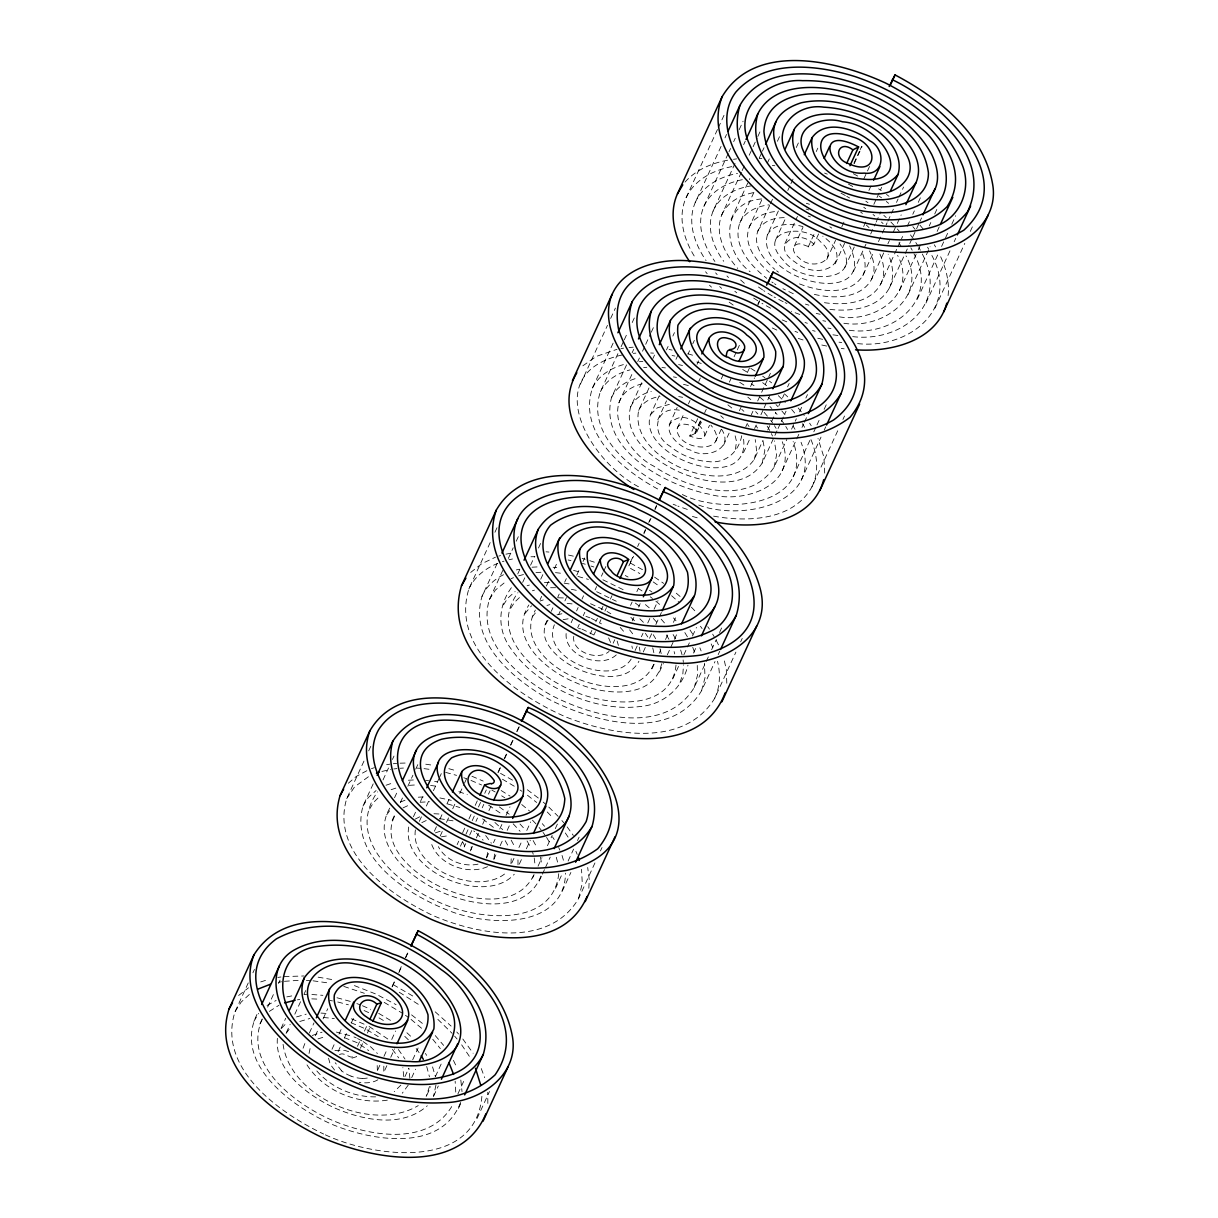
<?xml version="1.0" encoding="UTF-8"?>
<svg xmlns="http://www.w3.org/2000/svg" width="1218" height="1218" viewBox="0 0 1218 1218"><rect width="100%" height="100%" fill="white"/><g stroke="black" fill="none" stroke-linecap="round" stroke-linejoin="round"><path stroke-width="0.75" stroke-dasharray="5 3.75" d="M309.037 1053.479L310.666 1045.866M283.078 1044.328C290.386 1098.103 372.845 1132.862 418.231 1105.609M481.886 1096.352C475.355 1171.366 372.464 1157.222 324.841 1134.582M455.76 1092.059L455.151 1081.234M726.796 683.252L726.309 669.58L723.934 658.816M558.742 873.702C553.079 927.385 480.364 919.697 444.631 904.563C403.158 888.577 342.578 841.349 377.519 791.867M676.02 665.058C671.042 712.454 606.792 705.42 575.383 691.931C538.813 677.756 486.53 635.857 517.924 592.694M409.887 1078.417L408.883 1068.414M487.839 1103.447L487.733 1092.302M435.953 1085.101L433.517 1096.337M403.721 1076.545L402.869 1067.577M824.708 473.102L823.916 457.192L818.024 438.495M948.106 295.593C949.629 281.069 945.579 266.514 939.154 253.588M588.842 888.287L589.253 879.609L587.685 867.49M518.015 864.856L517.939 856.68M661.678 663.719C653.092 700.67 602.864 694.869 576.221 682.841C547.521 671.59 507.16 638.887 528.871 604.965M277.369 1038.345C274.842 1071.231 306.723 1094.282 333.016 1107.253C361.776 1120.042 401.331 1128.766 427.305 1105.777M429.497 1086.456L426.178 1096.444M510.966 863.745L511.301 856.619M303.084 1048.226L305.581 1041.603M818.603 233.932L813.883 244.163C808.463 250.771 802.297 240.768 795.872 244.848C790.482 248.076 795.05 255.186 798.856 257.729C812.543 272.147 842.247 259.48 820.353 241.682C804.55 222.026 755.145 230.978 783.204 260.15C799.008 283.642 867.414 285.24 840.024 243.92M653.594 664.404C631.274 718.3 505.226 663.856 535.357 610.081M540.959 876.016C525.932 914.779 472.279 905.979 442.027 892.231C411.654 879.198 368.658 844.79 389.836 807.976M460.571 1102.412C441.251 1153.324 370.47 1140.611 331.266 1124.031C291.878 1106.538 231.679 1062.812 257.714 1012.95M493.975 858.964L494.63 853.255M700.7 421.398L695.143 433.486C701.355 427.457 678.578 418.246 676.964 429.512C678.548 453.172 734.378 453.918 710.855 425.067M377.382 1070.531L377.093 1062.477M697.67 418.718L689.723 435.998C722.898 448.711 693.605 408.806 675.548 419.236C658.436 427.594 678.822 447.524 690.454 450.066C704.933 459.734 735.078 449.335 721.574 429.269M813.883 244.163C797.105 227.081 769.106 245.945 795.202 262.144C819.76 282.85 857.914 261.383 822.789 236.201M679.324 410.177C653.731 405.716 650.991 435.024 669.93 446.184C680.74 455.09 694.367 460.693 708.374 461.607C725.486 463.784 738.565 452.396 741.777 435.511M642.282 383.777C595.937 395.469 623.875 451.558 653.548 466.037C686.297 488.022 747.943 507.936 774.085 467.179L786.813 439.531M533.712 875.087C516.965 910.348 467.133 900.087 438.8 886.049C414.196 874.067 378.204 844.744 395.561 814.416M659.288 395.637L650.534 414.638C635.613 458.623 754.49 497.264 743.102 436.074M548.07 620.175C534.626 639.511 559.138 660.019 575.277 667.753C594.293 677.162 626.752 683.953 638.932 661.237M735.413 449.335L736.54 441.525L734.698 433.989M761.6 198.945C719.61 202.127 722.67 251.41 750.121 271.721M735.033 163.395L713.063 211.14C706.075 228.268 713.52 247.193 723.72 261.291M753.881 192.429L739.752 223.122C732.17 245.153 750.501 265.798 766.731 278.328M761.707 200.011L749.161 227.294C742.904 244.818 756.683 261.794 769.35 272.375M741.366 172.271L721.756 214.916C714.159 233.993 725.197 254.364 737.727 268.432M769.624 205.492L757.855 231.07C752.45 245.929 764.173 260.393 774.892 269.391M843.891 323.257C881.741 329.454 928.558 297.847 906.04 255.887M497.218 563.355L481.978 596.485C468.519 642.023 513.433 679.37 548.8 699.223C592.785 722.015 670.083 743.041 701.568 690.728L715.012 661.526M626.554 364.867L611.451 397.707C598.251 450.584 667.236 486.058 709.866 494.341C743.01 503.902 798.719 486.241 782.26 441.738M839.4 316.847C874.204 322.983 918.387 294.467 897.62 255.399M502.775 570.45L489.347 599.652C476.695 642.023 518.518 676.827 551.404 695.326C592.511 716.686 664.693 736.311 694.23 687.515L708.45 656.593M408.715 827.022C400.829 871.357 485.373 906.39 514.27 874.235M721.071 146.404L695.189 202.675C686.906 222.148 694.717 244.026 706.059 260.561M696.65 432.405L701.431 422.037M774.085 467.179L776.627 454.771L774.313 440.84M728.181 153.605L703.867 206.466C695.935 225.071 703.821 245.914 714.89 261.459M641.795 382.696L630.665 406.888C622.307 436.897 654.005 460.069 677.65 471.366C703.334 482.861 744.244 491.113 762.179 463.053L774.1 437.14M415.399 829.9C409.492 869.165 480.181 897.788 507.13 871.799M852.722 336.625C901.853 342.562 949.324 304.18 922.3 254.044M649.027 387.918L638.689 410.39C628.458 458.76 726.126 500.202 754.201 459.46L762.94 440.444M849.296 330.261C894.134 336.747 939.337 299.186 913.987 253.786M262.19 1018.918C242.595 1064.06 293.431 1102.564 329.484 1119.083C367.12 1135.968 429.649 1147.904 453.218 1103.919M373.195 783.859L362.994 806.027C348.668 858.127 409.431 895.687 450.523 911.292C488.144 925.924 563.827 929.699 565.594 873.169M701.568 690.728L705.009 677.68L704.461 663.201M694.23 687.515L697.472 675.305L697.214 663.171M363.969 761.098L346.719 798.612C330.185 853.194 390.491 895.535 432.938 915.494C477.441 934.724 549.014 948.441 578.504 898.686L595.754 861.172M578.504 898.686L582.28 883.385L581.534 869.302M566.126 633.543C564.284 655.863 601.083 669.398 616.475 654.721M622.109 354.986C536.407 373.835 590.745 464.195 641.764 488.403M698.721 505.074C742.295 521.456 824.662 503.887 801.063 442.286M778.378 210.958L767.401 234.83C754.597 281.221 880.31 310.727 849.646 245.884M682.339 494.523C723.081 515.214 816.121 507.069 793.162 441.54M490.169 542.589L468.839 588.979C450.203 649.62 517.65 695.783 565.654 716.884C612.075 735.215 683.633 748.446 714.57 698.523L735.9 652.132M511.393 587.715C497.34 606.823 497.279 631.137 511.697 649.712C525.567 669.428 545.969 683.724 567.664 693.681C590.03 703.639 614.892 709.5 639.42 706.607C663.003 704.963 682.552 688.398 687.972 665.074M248.259 982.926L235.074 1011.61C216.667 1068.277 279.607 1113.039 323.607 1134.034M717.463 129.519L686.099 197.742C677.025 217.733 684.379 241.012 695.737 258.429M613.126 343.126L592.45 388.055C577.165 434.05 624.91 471.975 660.674 490.58M762.179 463.053L764.828 450.675L762.575 438.617M857.594 343.583C909.283 349.49 960.271 308.413 931.877 255.46M680.07 682.263L682.841 673.935L683.542 664.8M617.922 353.631L600.428 391.648C586.254 433.456 629.432 468.275 661.876 485.48M486.728 857.442L487.794 851.626M754.201 459.46L756.561 450.188L755.236 439.622M714.57 698.523C720.188 687.013 720.569 673.554 717.509 661.283M408.274 1085.055L402.275 1093.216M252.918 972.786L254.471 969.421M368.673 750.867L371.81 744.046M267.625 1007.103L273.837 993.599M278.496 983.474L280.049 980.109M494.919 532.281L498.071 525.4M383.015 779.931L388.512 767.995M392.424 759.469L393.993 756.058M281.053 1028.403L285.712 1018.278M580.438 384.112L607.462 325.358M610.644 318.446L615.41 308.078M286.276 1032.773L290.158 1024.338M294.817 1014.213L301.013 1000.709M304.119 993.964L305.672 990.584M394.541 797.744L397.677 790.924M508.317 558.423L513.204 547.796M516.219 541.234L519.538 534.047M392.166 820.338L395.667 812.741M400.372 802.51L403.508 795.689M407.863 786.234L412.917 775.227M415.703 769.182L418.84 762.361M718.255 127.814L724.527 114.172M621.104 346.719L623.479 341.527M624.271 339.807L627.453 332.895M632.218 322.526L634.608 317.335M517.726 573.967L521.669 565.365M309.357 1033.016L314 1022.892M724.984 137.878L726.552 134.467M413.42 816.791L415.764 811.675M420.469 801.444L423.605 794.623M522.674 582.387L525.049 577.225M530.576 565.198L534.519 556.611M538.478 548.024L540.853 542.863M315.325 1035.742L318.431 1028.997M323.075 1018.872L327.733 1008.748M632.127 352.778L633.71 349.322M419.327 821.374L421.687 816.258M426.391 806.027L428.736 800.911M433.441 790.68L438.937 778.744M439.713 777.038L441.297 773.628M728.958 151.9L730.526 148.489M733.678 141.669L735.246 138.258M739.159 129.732L743.087 121.206M618.759 402.93L633.056 371.825M637.76 361.579L639.42 358.001M642.525 351.21L644.977 345.897M645.707 344.298L650.549 333.808M651.28 332.209L654.523 325.16M540.731 579.189L543.106 574.043M743.665 144.637L745.233 141.227M331.996 1049.277L335.102 1042.532M338.985 1034.097L342.091 1027.353M540.092 599.758L541.675 596.333M546.425 586.025L548.785 580.864M554.327 568.836L557.479 561.97M434.369 831.209L436.729 826.093M439.865 819.272L443.002 812.452M446.93 803.926L449.275 798.81M652.924 358.503L654.523 355.047M742.158 170.566L744.502 165.45M749.222 155.219L752.359 148.398M753.135 146.693L757.063 138.167M757.84 136.462L760.976 129.641M338.102 1051.652L340.431 1046.582M344.313 1038.147L347.419 1031.402M351.302 1022.953L354.392 1016.208M440.185 836.05L442.53 830.935M446.458 822.409L448.803 817.293M452.731 808.767L455.075 803.652M459.78 793.42L463.708 784.894M464.5 783.189L466.844 778.074M666.505 349.901L668.103 346.445M672.869 336.077L674.452 332.621M731.059 219.377L749.877 178.452M759.286 157.99L761.646 152.874M762.422 151.169L764.006 147.759M544.979 625.001L547.354 619.855M551.312 611.253L552.881 607.828M557.631 597.505L559.214 594.079M564.741 582.052L566.324 578.611M339.472 1054.56C344.846 1051.21 352.246 1061.441 353.57 1054.758M357.453 1046.323L360.558 1039.563M364.426 1031.128L366.755 1026.074M558.59 614.679L560.158 611.238M564.908 600.931L566.492 597.49M576.769 575.155L579.92 568.288M583.087 561.407L584.67 557.981M675.975 359.34L678.365 354.164M360.406 1048.226L363.512 1041.481M367.394 1033.047L369.724 1027.977M767.203 163.44L769.563 158.325M777.404 141.273L779.764 136.157M392.211 986.336L394.541 981.282M399.2 971.157L401.529 966.087M405.411 957.653L408.517 950.893M457.146 844.622L458.714 841.212M462.642 832.686L465.002 827.57M468.915 819.044L471.275 813.928M475.187 805.403L477.547 800.287M392.059 986.915L394.86 981.327M398.743 972.893L401.849 966.148M405.731 957.698L408.837 950.953M460.419 846.236L462.779 841.12M465.915 834.3L469.052 827.479M472.188 820.658L474.533 815.542M478.461 807.016L480.805 801.901M484.734 793.375L486.302 789.964M657.796 419.845L666.535 400.829M687.987 354.179L689.586 350.723M692.768 343.811L694.351 340.355M497.873 772.532L500.233 767.416M504.145 758.89L506.505 753.775M510.418 745.249L512.778 740.133M516.691 731.607L519.051 726.491M498.375 772.258L500.735 767.142M504.648 758.616L507.008 753.5M510.936 744.974L513.28 739.859M517.208 731.333L519.553 726.217M464.18 846.997L465.748 843.587M469.676 835.061L472.021 829.945M475.949 821.419L477.517 818.009M482.221 807.778L483.79 804.367M488.494 794.136L490.062 790.726M571.151 622.702L572.704 619.338M576.586 610.918L578.124 607.538M582.006 599.119L583.559 595.754M470.879 849.86L472.447 846.449M476.375 837.923L478.72 832.808M482.648 824.281L484.992 819.166M488.92 810.64L491.28 805.524M770.4 203.787L772.76 198.671M796.283 147.515L799.419 140.694M669.215 424.793L677.162 407.512M697.031 364.304L698.63 360.848M577.697 627.757L579.281 624.316M583.239 615.729L584.823 612.289M595.084 589.954L596.668 586.513M601.418 576.205L602.986 572.78M603.778 571.059L606.153 565.898M377.763 1069.83L380.092 1064.76M383.974 1056.326L387.065 1049.581M391.724 1039.456L395.606 1031.022M677.299 428.112L684.455 412.552M688.429 403.919L690.012 400.463M698.751 381.447L700.35 377.991M787.787 190.495L790.147 185.38M790.924 183.674L794.06 176.854M386.867 1065.72L383.761 1072.479L383.837 1066.1M390.75 1057.285L394.632 1048.85M486.439 858.005L488.799 852.889M493.503 842.658L495.071 839.248M499.776 829.016L502.136 823.901M506.049 815.375L509.977 806.849M590.288 633.832L591.872 630.406M595.83 621.804L597.399 618.379M601.357 609.776L602.94 606.351M593.851 635.126L595.435 631.685M599.378 623.098L600.961 619.658M604.92 611.071L606.488 607.63M610.446 599.043L612.03 595.602M775.455 240.251L785.656 218.083M816.243 151.58L817.811 148.17M493.838 859.375L496.183 854.26M500.111 845.734L503.247 838.913M507.175 830.387L510.312 823.566M630.513 562.016L633.68 555.134M637.623 546.547L639.206 543.106M643.941 532.799L645.525 529.358M648.692 522.492L650.275 519.051M655.01 508.743L656.593 505.303M628.899 565.807L633.588 556.23M643.865 533.895L645.433 530.454M649.392 521.867L650.975 518.426M654.919 509.84L656.502 506.399M700.274 420.88L694.702 433.273M704.674 412.75L706.273 409.294M721.3 378.844L722.883 375.388M784.91 243.646L797.455 216.362M757.824 304.18L759.423 300.724M734.089 356.783L736.479 351.591M737.271 349.87L739.661 344.679M757.931 304.942L759.53 301.485M404.924 1076.651L408.806 1068.216M412.689 1059.782L418.124 1047.967M704.75 435.694L709.515 425.326M729.384 382.132L730.983 378.676M411.699 1077.656L415.582 1069.206M794.319 246.112L802.951 227.355M511.864 862.892L514.209 857.776M518.929 847.545L521.274 842.43M526.77 830.493L530.683 821.967M613.156 643.211L614.74 639.77M630.543 605.407L632.127 601.966M636.862 591.659L638.445 588.218M519.31 864.141L522.446 857.32M526.374 848.794L530.287 840.268M632.264 620.86L633.847 617.419M638.582 607.112L640.166 603.671M715.59 441.601L721.147 429.497M747.38 372.48L750.562 365.567M808.189 247.026L814.461 233.384M723.538 445.255L729.11 433.151M739.433 410.694L741.031 407.238M750.562 386.502L754.536 377.854M853.894 163.288L859.39 151.352M860.167 149.647L861.735 146.236M854.244 163.608L862.085 146.556M426.879 1095.119L430.746 1086.684M435.405 1076.56L441.616 1063.055M635.096 650.503L637.471 645.357M641.414 636.755L642.997 633.33M647.748 623.007L650.107 617.861M654.066 609.274L658.009 600.672M532.555 878.102L534.123 874.691M538.051 866.165L541.964 857.639M547.461 845.703L552.165 835.472M555.301 828.651L557.646 823.535M433.638 1096.109L438.297 1085.984M745.751 426.863L747.334 423.407M751.308 414.775L752.907 411.319M757.672 400.95L760.854 394.038M761.646 392.303L768.01 378.478M768.802 376.758L770.385 373.302M643.226 652.026L645.586 646.88M649.544 638.293L651.919 633.132M655.863 624.545L661.404 612.517M539.239 881.025L541.584 875.909M542.375 874.204L544.72 869.089M545.512 867.383L550.216 857.152M826.763 259.48L835.563 240.342M841.836 226.7L844.972 219.864M863.806 178.939L870.687 163.988M743.467 452.715L750.623 437.171M754.597 428.523L756.195 425.067M760.961 414.699L763.336 409.522M764.143 407.786L770.492 393.962M835.198 263.773L844.607 243.311M868.921 190.434L871.281 185.319M652.072 668.743L654.447 663.597M659.182 653.274L660.765 649.849M665.515 639.541L668.667 632.66M673.417 622.352L676.569 615.486M457.892 1093.947L464.865 1078.752M555.56 888.318L561.833 874.676M568.106 861.035L573.602 849.098M577.515 840.572L579.098 837.162M767.721 430.076L770.887 423.164M771.694 421.443L775.668 412.795M778.835 405.883L784.407 393.795M787.589 386.882L789.173 383.426M844.835 267.458L854.244 246.995M863.653 226.533L866.79 219.712M873.854 204.365L876.199 199.25M876.99 197.544L881.695 187.313M458.47 1108.38L461.576 1101.62M659.41 671.986L663.353 663.399M667.312 654.812L673.63 641.064M674.422 639.343L676.797 634.197M562.244 891.226L570.877 872.453M774.892 435.405L777.282 430.228M778.074 428.492L780.464 423.316M781.256 421.58L786.021 411.212M853.407 271.492L865.952 244.209M870.672 233.978L875.377 223.747M876.153 222.041L880.858 211.81M672.762 678.959L679.081 665.211M683.816 654.903L689.358 642.876M692.509 636.009L696.468 627.422M791.578 429.162L796.344 418.794M799.526 411.882L801.901 406.705M805.874 398.058L807.473 394.602M799.51 283.901C819.242 291.65 849.357 296.522 862.786 275.71L873.763 251.837M878.467 241.606L881.619 234.785M882.395 233.08L887.1 222.848M887.892 221.143L893.373 209.207M896.509 202.386L898.077 198.976M898.869 197.27L903.573 187.039M477.075 1118.474L489.499 1091.48M600.459 850.94L602.027 847.53M693.499 653.046L695.874 647.9M782.123 470.65L798.81 434.369M801.992 427.457L803.575 424.001M804.367 422.265L807.549 415.353M814.34 294.391C833.569 298.775 860.167 299.065 871.388 279.683L883.948 252.4M887.861 243.874L889.429 240.464M893.357 231.938L896.494 225.117M897.285 223.412L901.198 214.886M871.388 279.683C876.016 270.579 873.991 259.632 869.53 250.878M711.616 649.727L716.351 639.42M719.518 632.538L722.67 625.671M824.434 302.688C844.12 305.535 869.774 303.541 880.629 284.236L897.103 248.426M897.879 246.706L902.584 236.475M907.303 226.243L909.648 221.128M912.784 214.307L914.353 210.897M918.281 202.371L920.625 197.255M793.131 476.771L810.625 438.754M813.807 431.842L816.182 426.665M816.974 424.93L820.156 418.018M824.129 409.385L826.52 404.193M718.163 654.645L719.747 651.219M829.93 309.402C851.001 311.823 877.934 308.778 889.231 288.209L909.009 245.214M909.785 243.509L912.145 238.393M912.937 236.688L919.209 223.046M919.986 221.341L921.554 217.931M801.139 480.318L821.008 437.11M824.19 430.198L825.774 426.742M899.432 290.721L917.474 251.502M918.25 249.797L920.61 244.681M929.243 225.924L930.811 222.513M934.724 213.987L937.86 207.167M740.651 641.81L742.234 638.384M713.596 516.143C747.289 522.294 793.314 520.68 811.934 486.865L838.151 429.847M842.932 419.479L844.516 416.023M908.126 294.497L930.08 246.752M937.144 231.405L939.489 226.289M917.276 299.293L938.454 253.253M941.59 246.432L944.726 239.611M945.503 237.906L947.863 232.79M951.776 224.264L955.704 215.738M925.939 303.115L950.253 250.253M954.181 241.727L955.749 238.317M934.982 308.154L964.793 243.356M970.274 231.42L973.41 224.599M253.846 1021.384L258.612 1013.406M481.978 596.485C486.286 586.178 495.239 578.428 505.272 573.891M889.231 288.209C894.682 277.597 892.977 264.763 888.196 254.257M739.752 223.122C744.594 211.597 757.413 206.147 769.137 204.837M749.161 227.294C753.637 216.728 765.711 212.221 776.414 211.46M259.86 1023.973L262.312 1019.375M489.347 599.652L495.345 590.106L506.475 581.062M713.063 211.14C719.442 195.976 735.87 188.196 751.323 185.852M862.786 275.71C866.835 267.823 865.115 258.307 861.263 250.71M880.629 284.236C885.547 274.735 884.055 263.225 879.792 253.801M721.756 214.916C727.146 202.173 740.559 195.108 753.546 192.627M757.855 231.07C762.605 220.382 775.653 217.291 786.326 217.657M362.994 806.027L368.323 797.531L376.073 790.558M630.665 406.888C634.243 398.53 642.769 393.521 651.31 391.48M811.934 486.865C819.623 471.61 817.126 453.203 810.29 438.115M346.719 798.612L354.575 786.874L368.826 776.445M686.099 197.742C694.29 179.625 713.915 169.804 732.673 166.47M695.189 202.675C702.39 185.852 720.31 176.595 737.484 173.398M369.678 808.935L373.469 802.54L380.26 795.796M703.867 206.466C710.566 190.998 727.085 182.502 742.919 179.579M638.689 410.39C642.358 402.047 651.417 397.738 659.989 396.429M611.451 397.707C616.004 387.491 626.28 381.067 636.74 378.219M235.074 1011.61L241.073 1002.186L249.568 994.253M631.152 659.09C613.035 688.292 539.97 658.573 554.388 624.788M468.839 588.979C474.381 576.845 485.586 568.212 497.751 563.386M503.491 604.889L507.647 598.312L515.123 591.552M510.814 608.163L514.62 602.179L519.919 597.14M767.401 234.83C774.206 222.498 791.182 223.305 802.951 226.594M592.45 388.055C598.769 374.885 612.487 367.136 626.219 363.862M600.428 391.648C606.046 380.031 618.013 372.982 630.117 369.861M386.7 814.796L391.161 808.676M524.928 613.552L531.566 605.742M650.534 414.638L657.294 407.847L669.367 404.361M532.19 616.947L537.031 610.949M286.063 1033.366L290.706 1027.398M573.754 636.344C571.349 652.148 598.236 661.283 609.061 651.432M470.285 850.91L470.62 850.408A15.012 8.693 24.7 0 0 471.199 846.693M400.844 1085.162L394.267 1091.663M281.556 1028.266L287.311 1022.161M685.034 182.076C696.879 168.632 714.57 162.07 731.896 159.497M348.333 783.235L356.28 776.414L368.689 769.73M470.696 572.43L481.689 563.736L495.437 557.22M238.621 995.487L248.502 987.798M582.874 365.796L596.241 356.432L617.008 349.307M269.345 1011.397L278.968 1005.246M415.216 819.12L421.261 815.999M267.046 1005.505L276.121 1000.45M435.374 832.884L441.662 830.737M421.824 822.637L426.224 820.506M403.067 807.854L410.116 804.58M487.535 866.668C467.164 875.788 436.668 863.927 430.837 841.699M377.854 1079.803L376.606 1080.488A32.353 18.742 24.7 0 1 364.395 1082.832M312.265 1035.467L322.054 1032.164M441.418 836.812L449.305 835.518M317.989 1038.893L325.693 1036.472M400.357 802.083L406.949 799.465M689.723 435.998L695.143 433.486M511.042 578.717L513.478 577.667M299.765 1021.491L309.935 1018.446M386.015 785.245L392.896 782.9M391.115 789.69L397.51 787.544M296.537 1016.908L306.19 1014.152M540 601.037L543.304 599.926M260.698 981.921L268.934 979.333M371.46 768.665L374.322 767.675M352.017 1058.138L356.524 1056.661L354.682 1055.032M502.425 561.665L504.024 561.148M546.943 605.468L549.942 604.6M527.105 585.751L529.388 585.051M532.403 590.776L534.474 590.151M498.817 556.093L500.552 555.575M557.007 614.816L562.853 613.552M518.64 575.84L524.105 574.378M334.935 1050.495L344.298 1050.327M478.004 864.141C463.236 867.383 445.346 860.441 438.389 846.647M381.904 771.436L390.734 769.456M563.158 619.612L569.034 618.683M516.325 569.933L519.31 569.187M509.017 559.762L512.474 558.986M286.824 996.887L293.888 995.502M505.942 554.175L511.53 553.063M387.309 1100.159C356.935 1104.939 323.12 1090.506 306.632 1064.319M278.602 982.271L281.495 981.754M386.639 764.676L389.912 764.158M277.841 977.445L280.947 976.973M620.906 348.576L623.57 348.165M297.436 999.826L299.735 999.506M733.48 159.299L736.631 158.888M393.825 768.969L396.977 768.573M284.433 981.312L299.887 980.262M420.149 802.266L429.512 801.733M393.277 763.732L396.672 763.412M284.114 976.592L304.058 975.968M409.355 785.336L417.043 784.834M418.307 797.211L424.534 796.846M639.374 361.716L642.86 361.457M643.637 367.531L646.834 367.303M629.006 347.511L633.177 347.191M633.299 353.342L635.887 353.144M532.068 567.207L538.904 566.827M535.966 572.551L542.299 572.201M400.174 768.269L403.432 768.056M408.365 780.236L413.953 779.946M544.416 582.509L549.836 582.295M400.128 763.184L407.208 763.001M303.967 994.543L306.601 994.467M375.616 1096.855C353.19 1097.174 330.337 1087.263 315.964 1069.922M530.972 556.778L534.915 556.672M550.597 587.731L555.621 587.7M433.973 813.731L442.576 814.172M558.346 597.794L564.604 597.977M311.808 998.867L319.39 999.186M320.989 1013.071L328.936 1013.635M323.425 1017.487L334.326 1018.522M311.899 994.512L322.892 995.334M439.47 818.633L453.187 820.856M650.686 352.992L653.472 353.129M306.373 980.383L309.692 980.551M759.256 158.294L761.889 158.431M416.982 768.101L420.484 768.33M546.029 551.815L548.953 552.058M567.116 603.352L572.704 603.976M425.584 780.281L428.569 780.555M661.937 367.547L665.409 367.897M553.094 567.268L556.763 567.618M313.026 980.81L329.971 983.185M555.469 572.627L562.29 573.404M578.565 628.579L580.56 628.823M424.031 768.649L431.142 769.548M430.578 785.427L438.982 786.6M772.349 165.45L774.846 165.739M841.288 348.47L844.165 348.82M839.019 342.182L841.729 342.502M832.945 334.828L837.984 335.513M425.767 764.204L433.38 765.33M564.132 583.163L569.978 584.061M318.126 977.171L332.56 979.637M336.366 1032.072L352.702 1036.396M434.598 781.317L437.643 781.804M827.859 328.038L830.996 328.571M678.7 396.581L682.659 397.296M439.926 797.942L451.299 800.363M673.387 376.895L676.477 377.413M329.834 1000.45L332.468 1000.907M669.063 349.49L672.169 350.084M822.835 320.699L825.697 321.232M672.062 355.504L674.955 356.052M571.379 589.314L576.753 590.41M826.702 346.064L820.795 344.801M568.456 555.058L574.561 556.428M568.106 559.96L570.968 560.569M816.212 313.422L820.14 314.274M822.622 339.335L817.095 338.071M573.571 570.45L581.138 572.323M678.609 364.608L682.506 365.507M336.99 997.755L351.241 1001.653M337.751 1001.988L348.394 1004.804M447.585 803.941L459.841 807.519M581.899 629.097L593.364 634.7M344.861 1050.464L348.607 1051.621M683.511 384.309L689.129 385.786M445.636 772.379L456.567 775.364M577.956 576.449L588.431 579.433M812.573 330.55L815.131 331.22M344.389 1037.69L357.818 1042.943L368.719 1050.586M448.848 768.68L456.583 770.872M697.214 517.802L692.098 516.325M582.174 558.407L585.203 559.275M343.796 986.413L364.365 993.294M582.402 563.416L585.264 564.223M687.85 353.783L692.57 355.184M805.418 304.119L808.904 305.17M805.022 322.542L807.382 323.257M803.058 339.974L797.151 338.041M806.346 203.284L809.452 204.289M806.118 209.054L808.843 209.953M589.756 560.676L594.308 562.183M590.958 566.02L593.805 566.979M687.317 509.429L677.863 506.094M458.866 791.624L467.301 794.699M354.392 985.59L375.799 994.025L396.078 1004.652M585.919 616.338L590.045 617.861M696.863 361.959L701.233 363.466M795.004 331.418L797.744 332.377M351.408 1018.796L367.227 1025.48M799.8 314.472L791.289 311.29M351.058 1022.724L365.37 1028.814L378.28 1036.655M808.158 216.073L810.457 216.911M463.799 777.739L466.205 778.606M356.859 1003.586L359.66 1004.637M590.547 603.717L605.072 610.34M673.158 504.237L676.294 505.47M824.586 173.078L827.296 174.144M471.929 776.247L483.226 781.088M470.985 780.418L481.597 784.986M596.637 591.689L616.262 601.235M362.446 1005.733L370.698 1009.341M602.925 579.798L623.129 589.649M782.184 319.908L787.148 321.994M353.92 1036.899L356.326 1037.949M364.091 1010.544L369.191 1012.828M793.299 293.736L782.885 288.696M591.4 618.439L599.012 622.337M776.81 330.063L771.116 327.444M785.077 302.612L786.965 303.465M783.204 301.729L774.039 296.979M357.513 1038.528L362.066 1040.933M630.422 563.112L642.739 569.826M393.307 984.707L415.901 997.831M853.27 173.656L859.086 176.793M630.513 568.395L639.8 573.541M500.537 773.384L513.235 780.555M625.276 575.535L628.092 577.043M384.172 1002.368L402.564 1013.33M848.383 184.07L855.95 188.303M840.968 193.16L845.322 195.519M369.115 1026.47L387.842 1039.03M770.583 308.2L761.95 303.343M378.676 1013.346L391.267 1020.851M491.828 790.117L495.147 791.959M502.425 779.216L514.301 786.249M399.26 992.244L421.413 1006.312M379.042 1017.898L383.761 1020.669M846.754 196.342L849.601 197.986M772.242 295.959L763.64 290.63M742.66 369.45L747.273 372.221M607.021 611.451L610.842 613.765M501.146 790.512L510.175 796.176M488.646 805.189L502.882 814.857M363.162 1041.588L371.125 1047.252L377.413 1053.494M750.821 368.384L755.632 371.429M774.496 283.748L775.866 284.616M501.649 795.811L504.831 797.82M739.737 382.315L744.731 385.588M600.23 623.083L601.403 623.844M753.668 298.09L757.763 300.755M638.339 588.507L642.023 590.928M654.568 577.134L663.627 583.361M771.831 281.997L773.156 282.88M482.587 818.846L495.026 828.636M653.198 581.915L659.593 586.391M829.823 226.776L831.772 228.101M762.544 289.884L757.124 286.063M520.056 790.01L521.928 791.289M878.604 188.82L881.269 190.647M499.365 806.91L509.2 814.203M865.831 201.183L867.977 202.69M751.43 383.868L754.018 385.71M762.666 376.195L764.95 377.824M527.333 789.751L538.523 798.201M405.442 1015.31L408.274 1017.335M649.529 590.288L652.011 592.085M879.122 196.083L881.558 197.864M863.76 207.273L865.678 208.689M729.171 302.14L733.997 305.688M635.37 603.077L640.912 607.28M411.577 1014.868L422.859 1023.79M886.491 194.408L889.033 196.326M727.877 404.863L734.241 409.964M762.651 382.665L766.792 385.832M860.7 212.115L862.435 213.424M527.44 795.232L536.636 802.464M650.245 596.79L652.513 598.51M776.658 270.807L778.469 272.193M473.726 830.95L474.685 831.681M769.426 381.143L771.618 382.848M411.045 1019.405L423.849 1030.184M521.73 804.519L529.51 810.975M886.308 201.488L888.622 203.33M734.819 291.254L736.799 292.838M747.837 397.19L750.821 399.611M645.403 604.6L651.067 609.335M341.71 1070.942L335.209 1062.72M435.207 1011.838L451.117 1026.104M655.832 601.159L661.13 605.681M494.904 822.47L502.714 829.656M873.032 214.475L874.783 215.967M744.365 283.307L739.159 278.678M676.294 593.212L680.268 596.622M671.59 595.724L678.974 602.24M543.198 802.114L545.497 804.078M759.849 397.068L765.087 401.757M476.482 833.158L481.871 838.593M720.767 415.81L723.507 418.307M630.833 617.404L634.608 620.83M437.841 1019.359L452.076 1033.29M406.903 1032.757L412.765 1038.223M719.671 286.58L721.635 288.377M883.826 215.342L886.232 217.565M768.528 397.418L774.983 403.539M741.762 409.324L743.894 411.319M404.772 1036.366L408.334 1039.791M785.184 394.48L787.711 396.87M548.816 807.092L558.133 816.365M778.317 395.637L785.321 402.458M866.363 225.056L869.013 227.599M709.5 285.21L711.51 287.159M639.861 618.79L643.743 622.672M881.482 222.057L883.065 223.61M547.217 811.964L552.987 817.857M513.143 823.794L520.101 831.285M726.963 275.968L728.501 277.537M775.988 404.589L778.013 406.675M620.236 627.437L625.595 633.619M769.974 406.538L771.831 408.487M334.585 1070.089L330.169 1064.182L328.571 1058.214M890.906 222.057L894.195 225.497M532.494 820.186L537.001 825.012M519.995 823.977L525.552 830.113M691.367 607.158L694.778 610.766M653.259 618.439L657.553 623.083M755.647 411.638L757.855 414.013M435.252 1035.589L443.641 1045.394M485.662 835.533L491.356 843.191M661.161 619.155L665.607 624.24M715.605 272.862L717.158 274.583M456.765 1031.996L458.547 1033.991M764.158 412.339L768.634 417.622M673.478 617.907L676.005 620.799M432.755 1039.274L440.337 1048.591M561.894 820.551L563.721 822.652M542.284 823.673L544.537 826.276M781.819 410.908L785.366 415.201M775.364 412.415L777.054 414.394M705.557 271.766L707.171 273.654M454.634 1036.153L457.085 1039.03M392.455 1049.353L398.697 1057.909M897.331 228.984L899.28 231.298M919.879 225.071L923.488 229.41M798.171 407.969L804.276 415.536M912.845 226.655L915.099 229.365M791.7 409.446L794.654 413.009M629.615 629.828L632.964 634.167M539.102 827.464L541.127 829.93M398.393 1049.505L405 1059.051M462.81 1039L473.132 1053.25M462.733 842.019L464.408 845.368A7.612 4.415 24.7 0 1 464.043 847.256L463.662 847.698A5.374 3.121 24.7 0 1 463.221 848.033M567.146 826.9L573.374 835.487M416.16 1048.561L420.073 1053.935M482.495 839.385L483.104 840.176M910.455 234.876L913.226 238.682M543.045 832.412L544.857 834.909M461.668 1044.846L469.493 1056.554M770.705 420.286L772.638 422.981M707.719 626.676L709.455 629.158M700.472 626.25L702.101 628.595M781.712 420.408L783.829 423.453M565.319 832.96L569.4 839.095M747.73 424.625L749.009 426.513M689.982 629.934L693.423 635.217M645.418 633.36L647.778 636.999M425.402 1053.433L426.65 1055.351M552.515 836.873L554.22 839.537M546.577 837.421L551.038 844.896M756.18 425.919L757.535 428.051M898.914 242.839L900.985 246.112M684.836 632.584L688.429 638.506M511.21 840.222L515.321 847.85M809.62 423.164L811.218 425.721M802.418 423.712L804.672 427.32M653.244 634.685L655.68 638.734M505.211 840.694L508.256 846.16M915.799 242.519L918.174 246.356M774.435 425.676L776.094 428.371M767.203 426.193L770.111 431.126M673.097 634.548L676.112 639.724M712.652 634.121L714.159 636.618M666.444 634.974L669.215 639.755M793.055 426.041L795.004 429.299M533.119 840.527L536.59 846.815M934.297 244.757L935.607 246.965M785.777 426.467L787.559 429.482M527.059 840.892L530.226 846.677M608.604 637.882L610.66 642.617M927.568 247.193L928.74 249.264M918.905 247.635L920.351 250.192M910.851 247.833L912.191 250.208M453.431 1060.391L456.978 1067.821M716.245 640.364L719.305 646.575M558.651 847.5L559.899 850.149M711.16 643.926L712.774 647.428M771.359 433.562L772.471 435.998M575.916 851.336L577.195 854.381M481.277 1068.567L484.673 1077.641M699.878 647.809L701.111 650.93M617.13 641.079L618.409 645.388M692.737 647.352L694.884 653.183M432.557 1066.907L435.283 1076.225M426.681 1066.466L429.452 1076.803M562.031 855.432L564.299 863.197M532.616 852.402L533.24 854.275M680.664 650.031L682.141 655.056M660.019 648.737L661.42 654.553M556.276 857.274L557.555 862.085M652.711 647.839L653.944 653.092M674.117 651.6L674.742 653.899M639.267 647.139L640.059 651.28M540.472 857.091L541.843 865.024M631.898 646.058L632.401 648.463M534.215 857.99L535.083 865.191M460.815 1080.016L462.018 1091.617M683.1 659.989L683.389 662.409M367.273 1078.037A25.654 14.86 24.7 0 1 362.005 1078.417M361.99 1078.402A23.584 13.657 24.7 0 1 351.028 1076.133M351.028 1076.103A21.391 12.393 24.7 0 1 341.695 1070.942M360.893 1082.543A30.161 17.478 24.7 0 1 359.173 1082.3"/><path stroke-width="1.5" d="M823.688 479.709C811.751 524.882 753.424 529.784 715.073 521.867M619.932 578.413L628.625 559.519C621.469 552.926 604.722 548.313 600.246 559.899C601.113 576.495 621.058 584.777 635.629 585.386C663.856 586.33 652.772 555.606 636.177 548.252C620.464 538.006 591.506 529.784 579.753 549.409L570.268 570.024M372.83 1021.232L381.371 1002.673C366.451 985.758 338.787 1003.038 362.949 1019.207A27.999 16.215 24.7 0 0 375.19 1025.937A30.161 17.478 24.7 0 0 389.212 1028.799A32.353 18.742 24.7 0 0 401.438 1026.485C419.784 1014.564 399.291 992.35 385.786 986.306C369.282 977.384 342.03 970.807 329.53 989.138L316.33 1017.822M946.767 303.16C936.551 341.451 890.13 352.459 855.554 349.764M725.182 692.875C701.355 755.236 616.658 741.869 566.812 722.381C514.894 700.259 441.86 651.082 461.5 585.721L496.274 510.129C523.207 463.144 590.715 472.645 633.619 488.205C681.608 507.236 754.856 553.703 736.342 615.136L720.538 649.499M726.278 356.509C727.085 343.354 733.647 355.306 740.194 352.611C744.35 352.2 746.01 347.176 743.741 343.948C737.225 333.306 716.869 326.028 708.952 338.391L701.812 353.936M849.966 165.724L858.599 146.967C812.162 122.439 828.133 175.894 864.125 173.123C885.334 175.94 885.653 148.566 869.819 140.816C854.747 128.773 825.576 118.77 812.101 137.634L804.261 154.686M708.952 338.391C707.993 362.035 750.623 378.25 763.914 357.361C765.346 325.236 708.267 302.384 689.449 330.124C685.521 369.891 760.123 400.92 783.22 366.313C790.528 318.872 697.868 279.683 670.418 320.486L659.288 344.679M485.875 1113.876C459.81 1176.192 372.434 1159.201 323.577 1138.191C276.836 1116.236 209.816 1069.084 229.06 1008.961L253.907 954.958C284.464 905.598 356.067 920.138 400.646 940.037C442.53 959.936 498.71 1001.318 483.302 1054.377L464.682 1094.875M587.091 896.448C561.726 955.795 478.4 939.55 431.537 919.483C386.517 898.366 322.679 853.574 340.035 795.719L369.83 730.922C398.301 681.364 470.239 697.32 513.037 716.291C553.185 735.642 606.716 775.501 592.055 826.413L575.581 862.222M579.753 549.409C574.866 589.512 650.991 620.845 673.706 585.63C680.862 537.412 584.99 497.127 558.514 540.594C548.618 596.896 664.571 646.256 694.839 594.81C703.243 558.788 665.667 531.87 637.181 518.533C606.975 505.348 558.818 496.031 538.265 529.282L524.044 560.219M905.903 204.654L916.103 182.487C925.847 158.584 904.091 135.883 886.019 123.17C861.583 106.697 830.676 96.359 801.2 102.799C739.341 122.455 795.872 187.953 832.853 200.254C869.393 223.64 961.581 217.093 931.648 154.382C913.195 120.552 876.747 100.043 840.329 90.985C812.391 84.514 772.501 84.27 757.779 113.944L746.01 139.522M757.779 113.944C745.507 157.929 790.924 192.292 825.56 209.496C862.39 226.259 914.901 238.561 947.041 206.71C977.384 159.741 919.529 112.878 881.253 93.695C840.374 74.298 767.294 56.393 739.889 105.464L728.12 131.057M890.267 191.348L898.123 174.296C909.953 130.326 819.958 92.187 794.517 128.697C784.955 156.726 815.405 179.274 837.527 189.795C861.4 200.483 899.097 208.187 916.103 182.487M808.341 413.633L821.861 384.249C834.985 334.402 777.251 298.669 737.864 283.748C704.248 272.284 653.838 266.042 632.203 301.653L617.891 332.758M512.656 818.45L522.857 796.283C534.535 741.366 394.145 727.466 450.569 795.933C473.452 817.308 513.844 833.249 541.599 812.391C564.71 779.718 516.721 747.806 490.199 738.397C462.277 724.877 400.615 730.648 415.734 775.409C435.877 819.379 489.469 843.1 536.224 837.817C594.369 829.534 569.765 765.955 534.2 745.675C496.868 719.275 423.879 693.484 392.805 741.214L377.108 775.333M739.889 105.464C724.329 158.736 780.768 200.026 821.983 220.473C866.257 240.403 933.034 255.156 967.579 211.673C994.573 155.356 929.806 105.372 885.319 82.915C837.527 60.793 755.236 40.94 722.137 96.694L677.436 193.89C667.312 216.454 676.447 242.565 689.723 261.703M670.418 320.486C662.059 355.778 702.162 380.305 730.648 390.156C756.332 400.981 807.214 398.21 804.276 360.345C797.242 327.17 764.721 306.784 734.896 295.898C708.374 286.93 667.083 282.393 651.188 311.306L638.476 338.954M369.83 730.922C355.199 772.364 391.602 810.655 422.676 832.899C464.271 861.385 516.569 879.289 567.207 870.261C675 843.785 590.821 731.622 528.186 707.46L521.411 721.376M392.805 741.214C379.59 788.076 429.649 824.084 466.738 841.12C505.089 857.7 566.781 869.363 592.055 826.413M651.188 311.306C638.445 356.965 692.448 389.608 728.547 402.61C758.54 412.415 804.337 417.18 821.861 384.249M576.845 372.754C550.003 417.957 597.749 466.875 633.802 489.469M826.565 425.021L840.877 393.916C852.189 367.684 835.594 339.106 817.75 320.273C783.372 284.966 735.124 263.195 685.917 260.652C656.974 258.977 619.231 268.63 610.142 299.917C603.336 326.089 618.485 352.246 635.385 371.109C684.257 422.418 785.96 466.266 849.981 417.348C896.707 361.792 820.871 295.791 773.034 272.101L766.579 285.179M812.101 137.634C806.103 175.011 874.752 203.467 898.123 174.296M496.274 510.129C478.507 561.833 528.825 606.762 568.715 630.68C599.621 648.676 634.502 660.491 670.342 662.577C714.524 668.652 775.592 640.226 759.682 586.832C746.39 540.883 706.029 508.972 665.195 487.504L658.968 500.156M253.907 954.958C238.713 993.523 270.198 1031.433 298.532 1054.194C339.167 1085.817 390.856 1105.563 442.758 1102.701C478.598 1103.036 520.177 1075.448 512.215 1035.422C502.684 986.671 459.673 952.933 418.155 930.704L410.847 945.838M722.137 96.694C706.364 137.284 739.219 177.158 769.213 201.305C814.157 236.079 872.271 258.155 929.639 251.365C963.453 249.294 999.186 221.128 992.655 184.329C983.763 133.219 938.484 97.882 895.032 74.922L889.186 86.539M538.265 529.282C527.105 558.757 553.124 586.497 575.216 602.468C605.985 623.768 645.114 637.151 682.628 629.493C771.908 599.561 673.874 507.678 623.433 498.954C593.577 489.758 558.027 485.586 530.683 503.734C501.314 524.212 515.229 566.279 536.62 587.228C561.772 615.044 596.302 633.467 632.431 642.525C667.373 650.93 717.25 651.904 736.342 615.136M329.53 989.138C318.553 1033.047 413.496 1071.581 433.867 1028.936C439.47 976.227 335.544 932.653 304.348 977.78L289.595 1009.844M632.203 301.653C615.699 350.967 670.783 390.004 708.617 408.091C748.75 425.63 813.441 438.556 840.877 393.916M304.348 977.78C294.908 1001.287 314.823 1024.201 332.209 1037.736C357.011 1056.402 388.39 1067.942 419.677 1065.476C503.978 1053.083 439.896 968.005 392.805 954.09C362.203 940.951 324.095 932.897 293.553 950.375C267.701 965.402 273.624 1001.531 290.706 1021.019C315.949 1053.6 354.788 1073.956 394.754 1081.919C425.356 1087.674 467.347 1085.984 483.302 1054.377M261.611 1004.515L279.455 965.707M572.43 380.625L612.167 294.223M501.968 553.048L517.772 518.685M402.382 780.692L416.495 749.999M426.742 787.802L438.51 762.224M547.841 563.721L559.701 537.96M345.196 1020.593L353.738 1002.033M452.411 791.989L461.835 771.527C472.493 759.286 495.97 767.858 501.009 781.88A15.012 8.693 24.7 0 1 500.431 785.61L499.684 786.569A12.804 7.415 24.7 0 1 496.457 788.29L495.056 788.518A10.627 6.166 24.7 0 1 490.869 788.183L489.438 787.772A7.917 4.583 24.7 0 1 484.581 784.955L479.892 795.171M765.574 144.348L775.759 122.181M369.861 1019.314L376.849 1004.134L381.371 1002.673M680.74 348.972L690.286 328.236M411.166 945.899L418.155 930.704M521.913 721.102L528.186 707.46M785.245 148.855L793.862 130.098M593.592 573.922L600.504 558.895M493.625 800.409L500.689 785.062M396.961 1043.78L407.832 1020.166M617.161 575.414L623.479 561.665L628.625 559.519M659.669 499.532L665.195 487.504M824.129 158.386L829.625 146.449M768.269 282.469L773.034 272.101M738.93 361.396L744.487 349.292M419.449 1060.771L432.649 1032.088M533.423 833.447L545.984 806.164M643.332 596.805L652.026 577.911M846.617 163.471L852.905 149.829L858.599 146.967M755.327 376.134L763.275 358.853M890.312 85.153L895.032 74.922M441.403 1079.239L457.694 1043.796M662.181 610.797L673.25 586.741M554.144 848.626L569.034 816.227M772.882 388.786L783.22 366.313M873.626 180.203L879.914 166.561M681.532 623.875L694.184 596.394M790.786 400.844L801.916 376.651M701.401 635.872L714.844 606.655M483.059 1121.154L507.906 1067.151M585.188 901.594L614.999 836.796M922.955 214.87L934.891 188.942M940.281 224.584L952.826 197.301M721.878 701.812L756.652 626.204M819.897 490.489L859.634 404.087M957.318 234.907L970.655 205.903M943.63 312.021L988.346 214.81M340.035 795.719L343.613 789.173M677.436 193.89L682.796 184.847M229.06 1008.961L232.516 1002.825M461.5 585.721L465.915 578.139M461.835 771.527C457.938 798.597 505.774 817.019 522.857 796.283M257.988 989.107L270.35 984.266M729.46 349.596C739.661 349.064 736.86 339.989 728.471 338.543C712.149 333.184 715.697 355.184 728.334 357.285C746.954 370.181 769.35 350.419 746.725 334.996C732.52 318.263 681.501 318.537 701.233 350.662C714.25 373.089 777.556 392.759 775.683 351.454C764.95 318.309 700.137 290.067 677.939 325.221C672.229 371.612 749.39 403.706 785.458 382.635C806.879 367.821 792.142 337.995 775.957 325.313C757.596 308.824 733.936 298.334 709.439 295.548C691.032 293.447 666.322 297.131 658.496 316.528C650.382 347.587 680.451 372.754 704.446 386.548C742.508 415.247 848.504 412.384 806.94 339.792C783.357 305.505 742.447 285.408 701.675 281.145C678.776 279.105 649.544 283.885 639.237 307.347C629.904 334.295 649.849 360.437 669.169 377.306C698.036 401.681 735.124 417.165 773.08 418.2C800.409 420.24 836.812 405.777 836.401 373.85C834.269 335.787 800.942 308.276 770.355 290.478C727.801 259.784 602.042 246.554 618.714 330.032C634.913 378.554 683.237 408.289 729.445 423.803C763.016 433.973 802.144 438.434 833.645 419.951C895.428 374.093 818.146 297.847 770.552 276.532M484.612 784.94L490.154 783.509A3.136 1.812 24.7 0 0 491.478 783.661M376.423 773.171L379.118 772.258M284.647 1002.916L295.198 1000.191M491.478 783.661L492.026 783.6A5.374 3.121 24.7 0 0 493.457 782.9L493.838 782.458A7.612 4.415 24.7 0 0 494.204 780.571C476.314 754.642 450.706 784.255 484.597 796.633C499.106 805.783 529.358 797.744 513.478 776.17C499.7 758.555 472.736 747.593 451.634 757.84C429.421 778.013 463.403 805.661 482.967 811.706C504.039 822.835 551.921 818.45 539.193 784.011C522.217 749.755 478.354 730.907 441.495 739.265C396.002 754.581 434.339 806.194 461.896 817.689C490.778 835.715 562.427 849.646 564.802 798.612C553.322 746.938 493.229 719.929 444.235 720.127C376.91 721.726 390.521 789.584 433.715 816.73C472.325 845.901 555.469 875.438 586.163 821.571C595.069 794.684 576.19 768.147 557.418 750.623C529.815 725.532 494.31 709.272 457.374 704.248C429.787 700.822 395.028 703.928 378.661 729.658C364.365 754.962 379.681 785.062 397.235 804.413C444.128 853.605 536.255 893.342 597.718 848.763C642.51 795.491 571.668 734.226 526.115 711.145M892.322 79.718C941.286 102.723 1022.404 177.006 963.803 230.202C894.651 270.898 796.816 228.329 748.705 172.667C730.617 151.58 717.021 117.019 735.824 92.111C765.346 58.601 816.776 64.676 855.264 76.658C899.067 91.685 943.158 119.44 961.687 163.654C972.177 186.887 961.352 216.682 937.007 225.695C867.886 248.883 772.775 208.293 747.045 138.289C735.581 104.2 771.801 78.317 802.647 80.662C846.403 79.931 889.993 98.277 921.341 128.621C948.304 148.946 960.53 201.198 920.823 214.612C888.333 226.289 852.143 216.926 822.363 201.731C795.78 187.07 766.548 164.095 763.93 131.498C765.894 89.234 822.028 88.609 851.884 99.983C885.181 111.477 923.67 134.726 928.42 172.88C928.71 203.482 889.825 210.881 866.044 204.989C836.066 199.25 806.346 183.553 789.355 157.503C769.365 131.453 794.897 102.708 823.855 107.169C856.558 108.904 891.302 125.393 906.831 155.356C920.427 180.218 889.566 199.082 867.49 192.764C840.877 188.881 811.584 174.311 801.977 147.591C795.324 124.556 825.302 115.923 842.521 121.815C884.298 124.388 920.975 191.5 853.042 177.6C817.43 172.301 803.362 120.171 852.448 136.858C879.244 144.074 878.97 178.148 847.819 163.319C831.909 157.975 838.623 138.959 852.905 149.829M662.912 491.57C726.43 515.99 810.564 629.371 701.111 655.086C626.204 665.287 542.695 627.529 505.972 560.493C472.584 488.022 566.34 468.138 615.745 487.398C660.171 500.293 704.583 526.42 726.217 568.806C736.829 588.522 734.5 616.597 714.296 629.401C651.767 662.607 563.416 623.799 528.475 565.791C492.635 493.488 595.084 484.292 638.674 509.657C669.87 523.862 703.075 547.202 710.399 582.843C715.636 610.37 685.841 627.666 661.739 626.341C626.28 626.737 591.141 611.984 565.335 587.913C548.983 573.16 533.058 544.888 550.597 525.217C594.201 492.559 667.525 525.658 687.485 572.247C697.259 630.376 610.812 611.999 586.239 587.198C542.771 554.906 571.607 513.859 618.896 530.926C643.865 533.986 694.199 580.27 649.894 594.582C624.606 598.708 583.346 581.884 587.457 551.815C602.164 533.606 633.695 546.197 644.124 563.645C652.802 584.168 619.17 583.392 611.025 570.709C600.657 561.331 616.673 553.429 623.479 561.665M416.282 934.023C462.307 957.82 534.321 1017.761 495.087 1074.855C446.184 1120.058 367.669 1093.947 317.898 1063.344C279.866 1040.964 225.68 976.44 276.379 938.865C329.834 909.998 396.581 934.861 441.221 969.635C474.929 991.939 504.085 1056.189 450.888 1074.794C399.184 1090.643 341.634 1067.257 304.485 1030.519C273.776 1005.916 272.741 950.238 320.029 946.188C366.222 940.113 415.308 961.444 443.672 998.151C469.265 1026.15 446.808 1065.476 410.238 1061.472C371.84 1060.908 330.9 1042.014 311.884 1007.53C295.106 978.206 329.469 957.561 355.489 964.017C385.025 968.371 418.109 984.616 427.99 1014.746C431.126 1069.678 328.388 1035.148 334.402 994.741C342.532 975.679 369.176 981.297 383.594 989.458C394.662 994.451 411.745 1012.752 396.611 1022.602A25.654 14.86 24.7 0 1 386.837 1024.414A23.584 13.657 24.7 0 1 375.86 1022.13A21.391 12.393 24.7 0 1 366.527 1016.939C350.86 1007.514 365.522 992.898 376.849 1004.134M421.23 1055.732L423.331 1059.31M449 1062.781L453.598 1074.428M475.477 1068.262L480.805 1085.405M578.352 857.411L579.357 860.41"/></g></svg>
